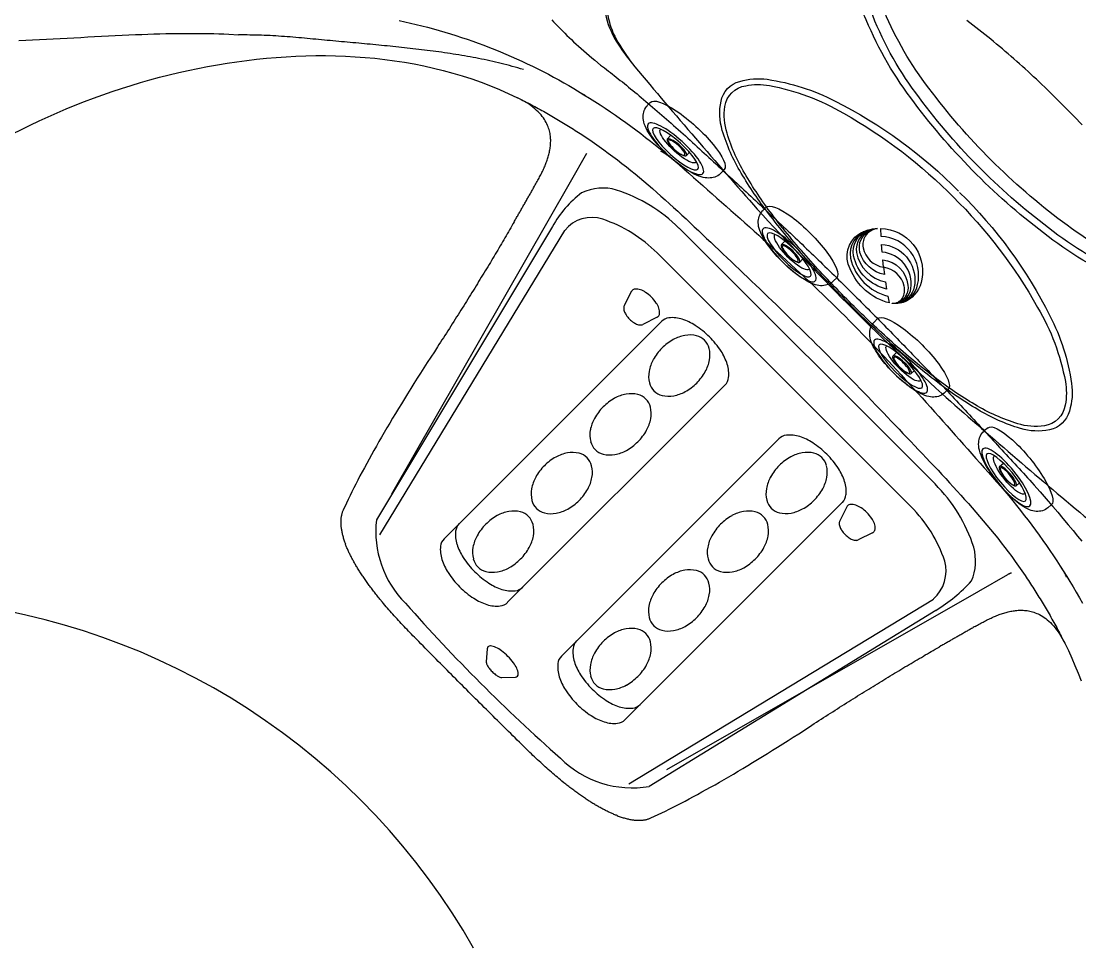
# Model space of a CAD drawing. Extents: x 403 to 503, y 484 to 637.
# Drawn here: x 474.07 to 493.21, y 566.23 to 582.93 of the extents above; entities that cross this region are included whole.
import ezdxf

# ---------------------------------------------------------------- set-up
doc = ezdxf.new("R2010")
doc.units = 0
doc.header["$MEASUREMENT"] = 0
for name, color, linetype in [('1', 4, 'Continuous'), ('1_CYAN', 4, 'Continuous'), ('2', 2, 'Continuous')]:
    doc.layers.add(name, color=color, linetype=linetype)

# ---------------------------------------------------------------- blocks, each defined once
blk = doc.blocks.new('MINI2009')
at = {"layer": '1'}
for p, q in [((274.302, 432.025), (274.382, 432.025)), ((274.302, 430.221), (274.382, 430.221))]:
    blk.add_line(p, q, dxfattribs=at)
at = {"layer": '1', "color": 3}
for p, q in [((274.587, 431.352), (274.494, 431.352)), ((274.574, 430.894), (274.494, 430.894))]:
    blk.add_line(p, q, dxfattribs=at)
at = {"layer": '1', "flags": 128}
blk.add_lwpolyline([(274.382, 430.221), (274.404, 430.222), (274.435, 430.225), (274.464, 430.232), (274.491, 430.242), (274.518, 430.254), (274.542, 430.269), (274.566, 430.286), (274.587, 430.305), (274.608, 430.326), (274.627, 430.349), (274.645, 430.375), (274.663, 430.405), (274.68, 430.439), (274.697, 430.478), (274.713, 430.521), (274.727, 430.566), (274.739, 430.611), (274.749, 430.657), (274.758, 430.703), (274.766, 430.751), (274.773, 430.799), (274.778, 430.848), (274.783, 430.898), (274.787, 430.949), (274.789, 431), (274.791, 431.051), (274.792, 431.102), (274.792, 431.154), (274.791, 431.205), (274.789, 431.257), (274.786, 431.307), (274.782, 431.357), (274.777, 431.407), (274.771, 431.455), (274.765, 431.503), (274.757, 431.549), (274.748, 431.594), (274.738, 431.638), (274.726, 431.682), (274.713, 431.724), (274.698, 431.766), (274.68, 431.808), (274.662, 431.844), (274.643, 431.875), (274.623, 431.902), (274.603, 431.925), (274.582, 431.946), (274.559, 431.965), (274.535, 431.981), (274.51, 431.995), (274.483, 432.007), (274.455, 432.015), (274.424, 432.022), (274.393, 432.024), (274.382, 432.024)], dxfattribs=at)
at = {"layer": '1'}
blk.add_ellipse((274.302, 431.123), major_axis=(0, 0.902), ratio=0.25882, start_param=6.283179, end_param=9.424778, dxfattribs=at)
at = {"layer": '1', "color": 3}
for centre, major_axis, ratio in [((274.615, 431.123), (0, 0.667), 0.263764), ((274.617, 431.123), (0, 0.548), 0.248557), ((274.58, 431.123), (0.006, 0.229), 0.262485), ((274.588, 431.123), (0, 0.199), 0.249939)]:
    blk.add_ellipse(centre, major_axis=major_axis, ratio=ratio, dxfattribs=at)
blk.add_ellipse((274.543, 431.122), major_axis=(-0.004, 0.438), ratio=0.267267, start_param=3.037362, end_param=6.323274, dxfattribs=at)
blk = doc.blocks.new('Pillow07')
at = {"layer": '1_CYAN', "color": 4, "linetype": 'Continuous'}
blk.add_lwpolyline([(-2.358, -0.87, -0.006603), (-5.745, -0.616, -0.021924), (-6.178, -0.554, -0.081502), (-6.683, -0.382, -0.155149), (-7.057, -0.002, -0.083013), (-7.178, 0.3, -0.136326), (-7.125, 1.034, -0.096778), (-6.565, 1.944, -0.127397), (-4.291, 3.344, -0.186872), (-3.258, 3.28, 0.065625), (-1.71, 2.868, 0.071435), (1.71, 2.868, 0.065625), (3.258, 3.28, -0.186872), (4.291, 3.344, -0.127397), (6.565, 1.944, -0.096778), (7.125, 1.034, -0.136326), (7.178, 0.3, -0.083013), (7.057, -0.002, -0.155149), (6.683, -0.382, -0.081502), (6.178, -0.554, -0.021924), (5.745, -0.616, -0.006603), (2.358, -0.87, -0.02343)], format="xyb", close=True, dxfattribs=at)
at = {"layer": '1_CYAN', "color": 3, "linetype": 'Continuous'}
for points in [[(-7.051, -0.007, -0.035917), (-7.097, 0.106, -0.150356), (-7.089, 0.827, -0.114334), (-6.565, 1.702, -0.12673), (-4.367, 3.088, -0.194366), (-3.357, 3.079, 0.069606), (-1.71, 2.626, 0.073636), (1.71, 2.626, 0.069606), (3.357, 3.079, -0.194366), (4.367, 3.088, -0.12673), (6.565, 1.702, -0.114334), (7.089, 0.827, -0.150356), (7.097, 0.106, -0.034443), (7.053, -0.003)], [(-5.745, -0.616, -0.03429), (-6.274, -0.516, -0.087533), (-6.708, -0.327, -0.132713), (-6.986, -0.006, -0.179167), (-7.021, 0.761, -0.10283), (-6.565, 1.573, -0.130003), (-4.366, 2.938, -0.182201), (-3.385, 2.942, 0.065189), (-1.71, 2.497, 0.071467), (1.71, 2.497, 0.065189), (3.385, 2.942, -0.182201), (4.366, 2.938, -0.130003), (6.565, 1.573, -0.10283), (7.021, 0.761, -0.179167), (6.986, -0.006, -0.132713), (6.708, -0.327, -0.087533), (6.274, -0.516, -0.03429), (5.745, -0.616)], [(-0.014, 1.929, 0.082097), (-2.745, 1.506, 0.081749), (-3.889, 0.917, 0.10997), (-4.213, 0.537, 0.288824), (-4.2, 0.045, 0.128848), (-3.81, -0.311, 0.064282), (-3.023, -0.615, 0.029904), (-2.157, -0.782, 0.020061), (-1.104, -0.879, 0.013811), (0, -0.907, 0.013811), (1.104, -0.879, 0.020061), (2.157, -0.782, 0.029904), (3.023, -0.615, 0.064282), (3.81, -0.311, 0.128848), (4.2, 0.045, 0.288824), (4.213, 0.537, 0.10997), (3.889, 0.917, 0.081749), (2.745, 1.506, 0.082097), (0.014, 1.929)], [(0.011, 1.79, 0.069931), (-2.482, 1.457, 0.085576), (-3.783, 0.864, 0.092534), (-4.083, 0.559, 0.328712), (-4.083, 0.027, 0.110973), (-3.715, -0.285, 0.062647), (-2.923, -0.588, 0.030211), (-2.047, -0.756, 0.019896), (-1.004, -0.852, 0.013777), (0, -0.878, 0.013777), (1.004, -0.852, 0.019896), (2.047, -0.756, 0.030211), (2.923, -0.588, 0.062647), (3.715, -0.285, 0.110973), (4.083, 0.027, 0.328712), (4.083, 0.559, 0.092534), (3.783, 0.864, 0.085576), (2.482, 1.457, 0.069931), (-0.011, 1.79)], [(-0.673, -0.235, -0.282153), (-0.657, 0.213, -0.468167), (0.424, 0.365), (0.53, 0.464, 0.460953), (-0.64, 0.337, 0.238725), (-0.726, -0.14, 0.137161), (-0.575, -0.35, 0.261069), (-0.572, -0.35, 0.46986), (-0.572, -0.349, -0.265453), (-0.636, -0.154, -0.195188), (-0.504, 0.022, -0.314105), (0, 0), (0.103, 0.084, 0.355977), (-0.538, 0.084, 0.328478), (-0.641, -0.257, -0.416518), (-0.642, -0.26, -0.387302), (-0.648, -0.259, -0.279485), (-0.621, 0.078, -0.429748), (0.212, 0.176), (0.318, 0.268, 0.422176), (-0.607, 0.19, 0.293997), (-0.668, -0.234, -0.469659), (-0.669, -0.236, -0.320928), (-0.673, -0.236)], [(-0.103, -0.081, 0.285107), (0.492, -0.111, 0.365107), (0.641, 0.3, -0.389885), (0.642, 0.303, -0.434748), (0.648, 0.302, -0.361319), (0.536, -0.156, -0.307672), (-0.212, -0.163), (-0.318, -0.239, 0.290786), (0.528, -0.239, 0.371252), (0.668, 0.272, -0.388988), (0.669, 0.275, -0.244043), (0.673, 0.274, -0.383995), (0.537, -0.307, -0.280367), (-0.424, -0.313), (-0.53, -0.383, 0.237756), (0.409, -0.447, 0.379998), (0.74, 0.108, 0.130298), (0.575, 0.42, 0.419454), (0.572, 0.419, 0.370938), (0.572, 0.418, -0.227085), (0.632, 0.16, -0.183703), (0.51, -0.012, -0.310404), (0, 0), (-0.106, -0.083)]]:
    blk.add_lwpolyline(points, format="xyb", dxfattribs=at)
blk = doc.blocks.new('4589')
at = {"layer": '1', "color": 2}
for p, q in [((-4.183, 2.772), (-7.366, -2.529)), ((2.729, -1.883), (-1.898, 2.744)), ((-6.144, -2.874), (-2.215, 1.056)), ((-1.066, -0.093), (-4.995, -4.023)), ((-4.023, -4.995), (-0.093, -1.066)), ((1.056, -2.215), (-2.874, -6.144)), ((2.743, -4.168), (-2.436, -7.35))]:
    blk.add_line(p, q, dxfattribs=at)
at = {"layer": '1', "color": 3}
for p, q in [((-7.306, -2.803), (-3.963, 2.702)), ((-2.295, 2.295), (2.295, -2.295)), ((-2.76, 1.597), (-2.891, 1.336)), ((-2.293, 1.13), (-2.554, 0.999)), ((1.135, -2.298), (1.004, -2.559)), ((1.602, -2.765), (1.341, -2.896)), ((-2.803, -7.306), (2.702, -3.963)), ((-5.367, -4.862), (-5.383, -5.101)), ((-5.102, -5.383), (-4.856, -5.375))]:
    blk.add_line(p, q, dxfattribs=at)
at = {"layer": '1', "color": 2}
for centre, radius, start, end in [((-3.278, 2.622), 0.846, 72.6993, 116.6675), ((-2.579, 1.914), 1.819, 126.3739, 151.8638), ((-3.872, 0.77), 2.791, 45, 72.3778), ((-2.056, 0.896), 0.225, 96.0146, 135), ((-2.018, 0.54), 0.584, 72.1024, 96.0146), ((-2.144, 0.151), 0.992, 56.9687, 72.1024), ((-2.466, -0.344), 1.583, 45, 56.9687), ((-2.466, -0.344), 1.583, 33.0313, 45), ((-1.97, -0.022), 0.992, 17.8976, 33.0313), ((-1.582, 0.103), 0.584, 353.9854, 17.8976), ((-1.225, 0.066), 0.225, 315, 353.9854), ((0.066, -1.225), 0.225, 96.0146, 135), ((0.103, -1.582), 0.584, 72.1024, 96.0146), ((-0.022, -1.97), 0.992, 56.9687, 72.1024), ((-0.344, -2.466), 1.583, 45, 56.9687), ((-0.344, -2.466), 1.583, 33.0313, 45), ((0.151, -2.144), 0.992, 17.8976, 33.0313), ((0.54, -2.018), 0.584, 353.9854, 17.8976), ((0.696, -3.917), 2.876, 18.0342, 45), ((0.896, -2.056), 0.225, 315, 353.9854), ((-5.541, -2.741), 1.838, 173.3875, 225), ((-5.628, -3.07), 0.584, 173.9854, 197.8976), ((-5.985, -3.033), 0.225, 135, 173.9854), ((2.499, -3.273), 0.963, 337.7792, 14.8058), ((-5.24, -2.945), 0.992, 197.8976, 213.0313), ((-4.744, -2.623), 1.583, 213.0313, 225), ((-4.744, -2.623), 1.583, 225, 236.9687), ((1.124, -1.535), 3.091, 301.5817, 317.1613), ((-5.066, -3.118), 0.992, 236.9687, 252.1024), ((16.826, 16.827), 31.552, 221.4037, 228.5976), ((-5.192, -3.507), 0.584, 252.1024, 276.0146), ((-5.154, -3.864), 0.225, 276.0146, 315), ((-3.507, -5.192), 0.584, 173.9854, 197.8976), ((-3.864, -5.154), 0.225, 135, 173.9854), ((-3.118, -5.066), 0.992, 197.8976, 213.0313), ((-2.623, -4.744), 1.583, 213.0313, 225), ((-2.623, -4.744), 1.583, 225, 236.9687), ((-2.945, -5.24), 0.992, 236.9687, 252.1024), ((-3.07, -5.628), 0.584, 252.1024, 276.0146), ((-3.033, -5.985), 0.225, 276.0146, 315), ((-2.745, -5.545), 1.832, 225, 279.7269)]:
    blk.add_arc(centre, radius, start, end, dxfattribs=at)
at = {"layer": '1', "color": 3}
for centre, radius, start, end in [((-3.477, 2.316), 0.621, 71.2753, 141.5564), ((-4.084, 0.505), 2.531, 45, 71.4131), ((-2.687, 1.56), 0.0812, 135, 153.2632), ((-2.687, 1.56), 0.0812, 93.9757, 135), ((-2.676, 1.402), 0.24, 70.4587, 93.9757), ((-2.739, 1.226), 0.427, 56.1558, 70.4587), ((-2.891, 0.999), 0.7, 45, 56.1558), ((-2.891, 0.999), 0.7, 33.8442, 45), ((-2.664, 1.151), 0.427, 19.5413, 33.8442), ((-2.724, 1.3), 0.173, 175.5852, 199.1951), ((-2.837, 1.309), 0.0603, 153.2632, 175.5852), ((-2.6, 1.343), 0.305, 199.1951, 213.6745), ((-2.44, 1.45), 0.498, 213.6745, 225), ((-2.33, 1.203), 0.0812, 315, 356.0243), ((-2.488, 1.214), 0.24, 356.0243, 19.5413), ((-2.44, 1.45), 0.498, 225, 236.3255), ((-2.546, 1.29), 0.305, 236.3255, 250.8049), ((-2.59, 1.165), 0.173, 250.8049, 274.4148), ((-2.581, 1.053), 0.0603, 274.4148, 296.7368), ((-2.33, 1.203), 0.0812, 296.7368, 315), ((-1.668, 0.129), 0.685, 100.4809, 119.0986), ((-1.701, 0.312), 0.499, 76.0586, 100.4809), ((-1.656, 0.494), 0.312, 45, 76.0586), ((-1.545, -0.091), 0.937, 119.0986, 135), ((-1.656, 0.494), 0.312, 13.9414, 45), ((-1.545, -0.091), 0.937, 135, 150.9014), ((-1.838, 0.449), 0.499, 349.5191, 13.9414), ((-1.765, 0.031), 0.685, 150.9014, 169.5191), ((-2.021, 0.483), 0.685, 330.9014, 349.5191), ((-1.948, 0.065), 0.499, 169.5191, 193.9414), ((-2.241, 0.605), 0.937, 315, 330.9014), ((-2.13, 0.02), 0.312, 193.9414, 225), ((-2.241, 0.605), 0.937, 299.0986, 315), ((-2.607, -1.153), 0.937, 119.0986, 135), ((-2.73, -0.933), 0.685, 100.4809, 119.0986), ((-2.763, -0.75), 0.499, 76.0586, 100.4809), ((-2.718, -0.568), 0.312, 45, 76.0586), ((-2.718, -0.568), 0.312, 13.9414, 45), ((-2.13, 0.02), 0.312, 225, 256.0586), ((-2.085, 0.202), 0.499, 256.0586, 280.4809), ((-2.119, 0.385), 0.685, 280.4809, 299.0986), ((-2.607, -1.153), 0.937, 135, 150.9014), ((-2.9, -0.613), 0.499, 349.5191, 13.9414), ((-2.827, -1.031), 0.685, 150.9014, 169.5191), ((-3.083, -0.579), 0.685, 330.9014, 349.5191), ((-3.01, -0.997), 0.499, 169.5191, 193.9414), ((-3.303, -0.457), 0.937, 315, 330.9014), ((-3.192, -1.042), 0.312, 193.9414, 225), ((-3.303, -0.457), 0.937, 299.0986, 315), ((-3.791, -1.995), 0.685, 100.4809, 119.0986), ((-3.825, -1.812), 0.499, 76.0586, 100.4809), ((-3.78, -1.63), 0.312, 45, 76.0586), ((-3.192, -1.042), 0.312, 225, 256.0586), ((-3.181, -0.677), 0.685, 280.4809, 299.0986), ((0.454, -1.992), 0.685, 100.4809, 119.0986), ((0.42, -1.81), 0.499, 76.0586, 100.4809), ((0.465, -1.627), 0.312, 45, 76.0586), ((-3.669, -2.215), 0.937, 119.0986, 135), ((-3.78, -1.63), 0.312, 13.9414, 45), ((-3.147, -0.86), 0.499, 256.0586, 280.4809), ((0.576, -2.213), 0.937, 119.0986, 135), ((0.465, -1.627), 0.312, 13.9414, 45), ((-3.669, -2.215), 0.937, 135, 150.9014), ((-3.962, -1.675), 0.499, 349.5191, 13.9414), ((0.576, -2.213), 0.937, 135, 150.9014), ((0.283, -1.673), 0.499, 349.5191, 13.9414), ((-3.889, -2.093), 0.685, 150.9014, 169.5191), ((-4.145, -1.641), 0.685, 330.9014, 349.5191), ((0.356, -2.09), 0.685, 150.9014, 169.5191), ((0.1, -1.639), 0.685, 330.9014, 349.5191), ((-4.072, -2.059), 0.499, 169.5191, 193.9414), ((-4.365, -1.519), 0.937, 315, 330.9014), ((0.173, -2.056), 0.499, 169.5191, 193.9414), ((-0.12, -1.516), 0.937, 315, 330.9014), ((-4.254, -2.104), 0.312, 193.9414, 225), ((-4.365, -1.519), 0.937, 299.0986, 315), ((-0.009, -2.101), 0.312, 193.9414, 225), ((-0.12, -1.516), 0.937, 299.0986, 315), ((1.207, -2.334), 0.0812, 135, 153.2632), ((1.207, -2.334), 0.0812, 93.9757, 135), ((1.219, -2.493), 0.24, 70.4587, 93.9757), ((1.156, -2.669), 0.427, 56.1558, 70.4587), ((0.507, -4.083), 2.529, 18.575, 45), ((-4.728, -3.274), 0.937, 119.0986, 135), ((-4.85, -3.054), 0.685, 100.4809, 119.0986), ((-4.884, -2.871), 0.499, 76.0586, 100.4809), ((-4.839, -2.689), 0.312, 45, 76.0586), ((-4.839, -2.689), 0.312, 13.9414, 45), ((-4.254, -2.104), 0.312, 225, 256.0586), ((-4.209, -1.922), 0.499, 256.0586, 280.4809), ((-4.243, -1.739), 0.685, 280.4809, 299.0986), ((-0.486, -3.275), 0.937, 119.0986, 135), ((-0.608, -3.054), 0.685, 100.4809, 119.0986), ((-0.642, -2.871), 0.499, 76.0586, 100.4809), ((-0.597, -2.689), 0.312, 45, 76.0586), ((-0.597, -2.689), 0.312, 13.9414, 45), ((-0.009, -2.101), 0.312, 225, 256.0586), ((0.036, -1.919), 0.499, 256.0586, 280.4809), ((0.002, -1.736), 0.685, 280.4809, 299.0986), ((1.004, -2.896), 0.7, 45, 56.1558), ((1.004, -2.896), 0.7, 33.8442, 45), ((-5.712, -2.759), 0.225, 135, 173.9854), ((-4.728, -3.274), 0.937, 135, 150.9014), ((-5.021, -2.734), 0.499, 349.5191, 13.9414), ((-0.486, -3.275), 0.937, 135, 150.9014), ((-0.779, -2.735), 0.499, 349.5191, 13.9414), ((1.058, -2.586), 0.0603, 153.2632, 175.5852), ((1.17, -2.595), 0.173, 175.5852, 199.1951), ((1.295, -2.551), 0.305, 199.1951, 213.6745), ((1.231, -2.743), 0.427, 19.5413, 33.8442), ((1.407, -2.681), 0.24, 356.0243, 19.5413), ((-5.355, -2.797), 0.584, 173.9854, 197.8976), ((-4.948, -3.151), 0.685, 150.9014, 169.5191), ((-5.204, -2.7), 0.685, 330.9014, 349.5191), ((-0.706, -3.152), 0.685, 150.9014, 169.5191), ((-0.962, -2.701), 0.685, 330.9014, 349.5191), ((1.455, -2.444), 0.498, 213.6745, 225), ((1.455, -2.444), 0.498, 225, 236.3255), ((1.348, -2.605), 0.305, 236.3255, 250.8049), ((1.565, -2.692), 0.0812, 296.7368, 315), ((1.565, -2.692), 0.0812, 315, 356.0243), ((-4.966, -2.672), 0.992, 197.8976, 213.0313), ((-5.131, -3.117), 0.499, 169.5191, 193.9414), ((-5.424, -2.577), 0.937, 315, 330.9014), ((-0.889, -3.118), 0.499, 169.5191, 193.9414), ((-1.182, -2.578), 0.937, 315, 330.9014), ((1.305, -2.729), 0.173, 250.8049, 274.4148), ((1.314, -2.842), 0.0603, 274.4148, 296.7368), ((-4.471, -2.35), 1.583, 213.0313, 225), ((-5.313, -3.163), 0.312, 193.9414, 225), ((-5.424, -2.577), 0.937, 299.0986, 315), ((-1.071, -3.163), 0.312, 193.9414, 225), ((-1.182, -2.578), 0.937, 299.0986, 315), ((-5.313, -3.163), 0.312, 225, 256.0586), ((-5.301, -2.798), 0.685, 280.4809, 299.0986), ((-1.67, -4.116), 0.685, 100.4809, 119.0986), ((-1.704, -3.933), 0.499, 76.0586, 100.4809), ((-1.071, -3.163), 0.312, 225, 256.0586), ((-1.06, -2.798), 0.685, 280.4809, 299.0986), ((2.249, -3.457), 0.679, 311.8589, 15.3833), ((-4.471, -2.35), 1.583, 225, 236.9687), ((-5.268, -2.981), 0.499, 256.0586, 280.4809), ((-1.548, -4.336), 0.937, 119.0986, 135), ((-1.659, -3.751), 0.312, 45, 76.0586), ((-1.659, -3.751), 0.312, 13.9414, 45), ((-1.026, -2.981), 0.499, 256.0586, 280.4809), ((-4.793, -2.845), 0.992, 236.9687, 252.1024), ((-4.918, -3.233), 0.584, 252.1024, 276.0146), ((-4.881, -3.59), 0.225, 276.0146, 315), ((-1.548, -4.336), 0.937, 135, 150.9014), ((-1.841, -3.796), 0.499, 349.5191, 13.9414), ((-1.768, -4.214), 0.685, 150.9014, 169.5191), ((-2.024, -3.763), 0.685, 330.9014, 349.5191), ((-1.951, -4.18), 0.499, 169.5191, 193.9414), ((-2.244, -3.64), 0.937, 315, 330.9014), ((-2.133, -4.225), 0.312, 193.9414, 225), ((-2.244, -3.64), 0.937, 299.0986, 315), ((-2.606, -5.395), 0.937, 119.0986, 135), ((-2.729, -5.175), 0.685, 100.4809, 119.0986), ((-2.763, -4.992), 0.499, 76.0586, 100.4809), ((-2.717, -4.81), 0.312, 45, 76.0586), ((-2.717, -4.81), 0.312, 13.9414, 45), ((-2.133, -4.225), 0.312, 225, 256.0586), ((-2.088, -4.043), 0.499, 256.0586, 280.4809), ((-2.121, -3.86), 0.685, 280.4809, 299.0986), ((-3.59, -4.881), 0.225, 135, 173.9854), ((-2.606, -5.395), 0.937, 135, 150.9014), ((-2.9, -4.855), 0.499, 349.5191, 13.9414), ((-5.312, -4.866), 0.0545, 135, 176.0277), ((-5.312, -4.866), 0.0545, 85.4446, 135), ((-5.331, -5.099), 0.288, 64.4471, 85.4446), ((-5.464, -5.376), 0.596, 53.3205, 64.4471), ((-5.743, -5.752), 1.064, 45, 53.3205), ((-3.233, -4.918), 0.584, 173.9854, 197.8976), ((-2.826, -5.273), 0.685, 150.9014, 169.5191), ((-3.083, -4.821), 0.685, 330.9014, 349.5191), ((-5.36, -5.103), 0.0233, 176.0277, 188.7206), ((-5.217, -5.081), 0.168, 188.7206, 208.0886), ((-5.042, -4.987), 0.367, 208.0886, 217.8221), ((-5.743, -5.752), 1.064, 36.6795, 45), ((-5.368, -5.472), 0.596, 25.5529, 36.6795), ((-2.845, -4.793), 0.992, 197.8976, 213.0313), ((-3.009, -5.239), 0.499, 169.5191, 193.9414), ((-3.303, -4.699), 0.937, 315, 330.9014), ((-4.799, -4.799), 0.674, 217.8221, 225), ((-4.799, -4.799), 0.674, 225, 232.1779), ((-4.987, -5.041), 0.367, 232.1779, 241.9114), ((-5.091, -5.339), 0.288, 4.5554, 25.5529), ((-4.857, -5.321), 0.0545, 315, 4.5554), ((-2.35, -4.471), 1.583, 213.0313, 225), ((-5.081, -5.217), 0.168, 241.9114, 261.2794), ((-5.103, -5.36), 0.0233, 261.2794, 271.8609), ((-4.857, -5.321), 0.0545, 271.8609, 315), ((-3.192, -5.284), 0.312, 193.9414, 225), ((-3.192, -5.284), 0.312, 225, 256.0586), ((-3.18, -4.919), 0.685, 280.4809, 299.0986), ((-3.303, -4.699), 0.937, 299.0986, 315), ((-2.35, -4.471), 1.583, 225, 236.9687), ((-3.146, -5.102), 0.499, 256.0586, 280.4809), ((-2.672, -4.966), 0.992, 236.9687, 252.1024), ((-2.797, -5.355), 0.584, 252.1024, 276.0146), ((-2.759, -5.712), 0.225, 276.0146, 315)]:
    blk.add_arc(centre, radius, start, end, dxfattribs=at)
blk = doc.blocks.new('GRANDEE')
at = {"layer": '1', "color": 3, "linetype": 'Continuous'}
for p, q in [((81.27, 79.884), (80.973, 79.363)), ((80.973, 79.363), (77.746, 73.722)), ((88.363, 71.972), (88.885, 72.27)), ((82.723, 68.745), (88.363, 71.972))]:
    blk.add_line(p, q, dxfattribs=at)
at = {"layer": '1', "color": 4}
blk.add_lwpolyline([(12, 0), (88.112, 0, 0.414214), (100.112, 12), (100.112, 79.111, 0.414214), (88.112, 91.111), (12, 91.111, 0.414214), (0, 79.111), (0, 12, 0.414214)], format="xyb", close=True, dxfattribs=at)
at = {"layer": '1', "color": 3, "linetype": 'Continuous'}
for points in [[(77.884, 82.287), (77.987, 82.265), (78.09, 82.241), (78.193, 82.217), (78.296, 82.191), (78.399, 82.165), (78.502, 82.137), (78.605, 82.108), (78.707, 82.078), (78.81, 82.047), (78.911, 82.015), (79.013, 81.982), (79.114, 81.948), (79.215, 81.913), (79.315, 81.877), (79.415, 81.839), (79.515, 81.801), (79.614, 81.762), (79.713, 81.722), (79.811, 81.681), (79.909, 81.639), (80.007, 81.595), (80.104, 81.551), (80.2, 81.506), (80.296, 81.46), (80.392, 81.413), (80.487, 81.365), (80.581, 81.316), (80.675, 81.266), (80.768, 81.215), (80.86, 81.163), (80.952, 81.11), (81.043, 81.056), (81.223, 80.946)], [(80.646, 82.297), (80.675, 82.265), (80.705, 82.233), (80.737, 82.199), (80.77, 82.165), (80.804, 82.129), (80.84, 82.093), (80.877, 82.057), (80.915, 82.019), (80.955, 81.981), (80.996, 81.942), (81.038, 81.903), (81.082, 81.862), (81.127, 81.821), (81.173, 81.78), (81.22, 81.738), (81.269, 81.696), (81.319, 81.653), (81.369, 81.61), (81.421, 81.568), (81.526, 81.482)], [(90.226, 80.401), (90.179, 80.451), (90.132, 80.501), (90.084, 80.55), (90.037, 80.6), (89.989, 80.649), (89.941, 80.698), (89.893, 80.747), (89.844, 80.795), (89.796, 80.844), (89.747, 80.892), (89.698, 80.94), (89.649, 80.988), (89.6, 81.036), (89.551, 81.083), (89.501, 81.131), (89.451, 81.178), (89.401, 81.225), (89.351, 81.272), (89.301, 81.318), (89.25, 81.365), (89.199, 81.411), (89.148, 81.457), (89.097, 81.502), (89.046, 81.548), (88.995, 81.593), (88.943, 81.638), (88.891, 81.683), (88.839, 81.728), (88.787, 81.773), (88.735, 81.817), (88.682, 81.861), (88.629, 81.905), (88.576, 81.948), (88.523, 81.992), (88.47, 82.035), (88.417, 82.078), (88.363, 82.121), (88.309, 82.163), (88.255, 82.206), (88.201, 82.248), (88.147, 82.29)], [(70.898, 80.237), (71.056, 80.318), (71.216, 80.397), (71.376, 80.474), (71.538, 80.548), (71.701, 80.62), (71.865, 80.689), (72.03, 80.757), (72.196, 80.822), (72.362, 80.885), (72.53, 80.945), (72.698, 81.004), (72.868, 81.06), (73.038, 81.113), (73.209, 81.165), (73.38, 81.214), (73.552, 81.26), (73.725, 81.304), (73.899, 81.346), (74.073, 81.385), (74.248, 81.422), (74.423, 81.456), (74.598, 81.488), (74.775, 81.516), (74.951, 81.543), (75.128, 81.566), (75.306, 81.587), (75.484, 81.605), (75.662, 81.621), (75.84, 81.633), (76.018, 81.642), (76.197, 81.649), (76.376, 81.652), (76.554, 81.652), (76.733, 81.649), (76.912, 81.643), (77.09, 81.633), (77.269, 81.62), (77.447, 81.604), (77.625, 81.584), (77.802, 81.56), (77.979, 81.533), (78.155, 81.502), (78.331, 81.467), (78.506, 81.428), (78.68, 81.385), (78.853, 81.338), (79.025, 81.287), (79.195, 81.231), (79.365, 81.172), (79.532, 81.108), (79.698, 81.04), (80.024, 80.891)], [(81.526, 81.482), (81.56, 81.456), (81.595, 81.429), (81.63, 81.402), (81.666, 81.374), (81.702, 81.346), (81.737, 81.319), (81.773, 81.291), (81.809, 81.262), (81.845, 81.234), (81.881, 81.205), (81.918, 81.176), (81.955, 81.146), (81.992, 81.116), (82.029, 81.085), (82.067, 81.054), (82.105, 81.023), (82.144, 80.991), (82.183, 80.959), (82.222, 80.926), (82.261, 80.893), (82.301, 80.86), (82.341, 80.826), (82.381, 80.792), (82.422, 80.757), (82.463, 80.722), (82.504, 80.687), (82.546, 80.651), (82.588, 80.615), (82.63, 80.578), (82.672, 80.541), (82.715, 80.504), (82.758, 80.466), (82.801, 80.429), (82.844, 80.391), (82.887, 80.353), (82.929, 80.315), (82.972, 80.277), (83.015, 80.238), (83.057, 80.2), (83.1, 80.162), (83.142, 80.123), (83.184, 80.084), (83.227, 80.045), (83.269, 80.006), (83.311, 79.967), (83.353, 79.928), (83.395, 79.889), (83.437, 79.85), (83.48, 79.811), (83.522, 79.772), (83.565, 79.733), (83.607, 79.695), (83.65, 79.656), (83.692, 79.617), (83.735, 79.578), (83.777, 79.539), (83.82, 79.5), (83.862, 79.462), (83.904, 79.423), (83.947, 79.384), (83.989, 79.345), (84.031, 79.306), (84.074, 79.266), (84.116, 79.227), (84.158, 79.188), (84.2, 79.149), (84.243, 79.11), (84.285, 79.071), (84.327, 79.031), (84.369, 78.992), (84.411, 78.953), (84.453, 78.914), (84.495, 78.874), (84.537, 78.835), (84.579, 78.795), (84.621, 78.756), (84.663, 78.717), (84.705, 78.677), (84.747, 78.638), (84.789, 78.598), (84.831, 78.559), (84.873, 78.519), (84.914, 78.479), (84.956, 78.44), (84.998, 78.4), (85.04, 78.36), (85.081, 78.321), (85.123, 78.281), (85.165, 78.241), (85.206, 78.201), (85.248, 78.161), (85.29, 78.121), (85.331, 78.082), (85.373, 78.042), (85.414, 78.002), (85.456, 77.962), (85.497, 77.922), (85.538, 77.882), (85.58, 77.841), (85.621, 77.801), (85.662, 77.761), (85.703, 77.721), (85.745, 77.681), (85.786, 77.64), (85.827, 77.6), (85.868, 77.56), (85.909, 77.519), (85.95, 77.479), (85.991, 77.438), (86.032, 77.398), (86.073, 77.357), (86.114, 77.317), (86.155, 77.276), (86.196, 77.236), (86.237, 77.195), (86.277, 77.154), (86.318, 77.113), (86.359, 77.073), (86.399, 77.032), (86.44, 76.991), (86.48, 76.95), (86.521, 76.909), (86.561, 76.868), (86.602, 76.827), (86.642, 76.786), (86.683, 76.745), (86.723, 76.704), (86.763, 76.663), (86.803, 76.621), (86.844, 76.58), (86.884, 76.539), (86.924, 76.497), (86.964, 76.456), (87.004, 76.415), (87.044, 76.373), (87.084, 76.332), (87.124, 76.29), (87.164, 76.249), (87.204, 76.207), (87.244, 76.166), (87.284, 76.124), (87.323, 76.082), (87.363, 76.041), (87.403, 75.999), (87.443, 75.957), (87.482, 75.916), (87.522, 75.874), (87.562, 75.832), (87.601, 75.79), (87.641, 75.748), (87.68, 75.707), (87.72, 75.665), (87.759, 75.623), (87.799, 75.581), (87.838, 75.539), (87.878, 75.497), (87.917, 75.455), (87.956, 75.413), (87.996, 75.371), (88.035, 75.329), (88.074, 75.287), (88.114, 75.245), (88.153, 75.202), (88.192, 75.16), (88.231, 75.118), (88.27, 75.076), (88.309, 75.033), (88.348, 74.991), (88.387, 74.949), (88.426, 74.907), (88.465, 74.864), (88.504, 74.822), (88.543, 74.779), (88.582, 74.737), (88.621, 74.694), (88.66, 74.652), (88.699, 74.609), (88.737, 74.567), (88.776, 74.525), (88.815, 74.482), (88.854, 74.44), (88.893, 74.397), (88.932, 74.355), (88.971, 74.313), (89.01, 74.271), (89.049, 74.229), (89.088, 74.187), (89.127, 74.145), (89.166, 74.103), (89.205, 74.06), (89.243, 74.018), (89.282, 73.976), (89.32, 73.933), (89.361, 73.888), (89.411, 73.831), (89.471, 73.763), (89.54, 73.684), (89.617, 73.596), (89.7, 73.5), (89.789, 73.396), (89.882, 73.285), (89.977, 73.172), (90.065, 73.065), (90.146, 72.966), (90.22, 72.874)], [(81.197, 80.957), (81.198, 80.957), (81.198, 80.957), (81.199, 80.957), (81.199, 80.956), (81.199, 80.956), (81.2, 80.956), (81.2, 80.956), (81.201, 80.956), (81.201, 80.956), (81.202, 80.955), (81.202, 80.955), (81.202, 80.955), (81.203, 80.955), (81.203, 80.955), (81.204, 80.955), (81.204, 80.954), (81.204, 80.954), (81.205, 80.954), (81.206, 80.954)], [(81.259, 80.92), (81.256, 80.922), (81.253, 80.924), (81.25, 80.926), (81.247, 80.928), (81.244, 80.93), (81.241, 80.932), (81.238, 80.934), (81.235, 80.936), (81.231, 80.937), (81.228, 80.939), (81.225, 80.941), (81.222, 80.943), (81.219, 80.945), (81.216, 80.946), (81.213, 80.948), (81.21, 80.95), (81.207, 80.952), (81.204, 80.954), (81.197, 80.957)], [(81.258, 80.921), (81.256, 80.922), (81.253, 80.924), (81.251, 80.926), (81.248, 80.928), (81.246, 80.929), (81.243, 80.931), (81.24, 80.933), (81.238, 80.935), (81.235, 80.936), (81.232, 80.938), (81.23, 80.94), (81.227, 80.941), (81.224, 80.943), (81.222, 80.944), (81.219, 80.946), (81.216, 80.948), (81.214, 80.949), (81.211, 80.951), (81.206, 80.954)], [(81.223, 80.946), (81.324, 80.885), (81.42, 80.824), (81.515, 80.762), (81.609, 80.7), (81.702, 80.637), (81.794, 80.573), (81.887, 80.509), (81.978, 80.444), (82.069, 80.378), (82.16, 80.311), (82.25, 80.243), (82.339, 80.175), (82.428, 80.106), (82.516, 80.036), (82.604, 79.966), (82.691, 79.894), (82.778, 79.822), (82.864, 79.749), (82.949, 79.675), (83.033, 79.601), (83.117, 79.526), (83.202, 79.451), (83.286, 79.377), (83.37, 79.302), (83.455, 79.228), (83.539, 79.153), (83.624, 79.078), (83.708, 79.004), (83.792, 78.929), (83.877, 78.854), (83.961, 78.779), (84.045, 78.705), (84.13, 78.63), (84.214, 78.555), (84.298, 78.48), (84.382, 78.404), (84.465, 78.329), (84.549, 78.254), (84.633, 78.178), (84.716, 78.102), (84.799, 78.026), (84.882, 77.95), (84.965, 77.874), (85.048, 77.797), (85.131, 77.721), (85.213, 77.644), (85.295, 77.567), (85.377, 77.489), (85.459, 77.412), (85.54, 77.334), (85.621, 77.255), (85.702, 77.177), (85.782, 77.098), (85.863, 77.019), (85.943, 76.94), (86.022, 76.86), (86.102, 76.78), (86.181, 76.7), (86.259, 76.619), (86.338, 76.538), (86.416, 76.457), (86.494, 76.375), (86.571, 76.293), (86.649, 76.211), (86.726, 76.129), (86.803, 76.047), (86.879, 75.964), (86.956, 75.881), (87.032, 75.798), (87.108, 75.715), (87.184, 75.631), (87.26, 75.548), (87.335, 75.464), (87.411, 75.381), (87.486, 75.297), (87.561, 75.213), (87.636, 75.129), (87.711, 75.045), (87.786, 74.96), (87.861, 74.876), (87.936, 74.792), (88.011, 74.708), (88.085, 74.623), (88.16, 74.539), (88.235, 74.455), (88.309, 74.37), (88.384, 74.286), (88.458, 74.202), (88.533, 74.117), (88.607, 74.033), (88.682, 73.948), (88.756, 73.864), (88.829, 73.778), (88.902, 73.692), (88.973, 73.605), (89.044, 73.517), (89.114, 73.429), (89.183, 73.34), (89.252, 73.251), (89.319, 73.161), (89.386, 73.071), (89.453, 72.98), (89.518, 72.888), (89.583, 72.796), (89.646, 72.704), (89.71, 72.611), (89.772, 72.517), (89.833, 72.424), (89.949, 72.238)], [(80.332, 79.294), (80.344, 79.315), (80.356, 79.336), (80.368, 79.357), (80.379, 79.377), (80.391, 79.398), (80.402, 79.419), (80.413, 79.439), (80.423, 79.459), (80.434, 79.48), (80.444, 79.5), (80.455, 79.52), (80.465, 79.54), (80.474, 79.56), (80.484, 79.581), (80.493, 79.601), (80.502, 79.621), (80.511, 79.641), (80.52, 79.662), (80.528, 79.682), (80.536, 79.702), (80.544, 79.723), (80.551, 79.743), (80.558, 79.763), (80.565, 79.784), (80.572, 79.804), (80.578, 79.825), (80.584, 79.846), (80.59, 79.867), (80.595, 79.888), (80.6, 79.909), (80.604, 79.93), (80.608, 79.951), (80.612, 79.973), (80.615, 79.994), (80.618, 80.016), (80.62, 80.038), (80.621, 80.06), (80.622, 80.082), (80.623, 80.105), (80.623, 80.127), (80.622, 80.15), (80.62, 80.173), (80.618, 80.196), (80.615, 80.22), (80.611, 80.244), (80.606, 80.268), (80.6, 80.292), (80.594, 80.317), (80.586, 80.341), (80.577, 80.367), (80.566, 80.392), (80.554, 80.418), (80.541, 80.444), (80.526, 80.471), (80.51, 80.498), (80.491, 80.525), (80.471, 80.552), (80.448, 80.58), (80.424, 80.608), (80.397, 80.635), (80.368, 80.663), (80.337, 80.691), (80.303, 80.718), (80.268, 80.745), (80.231, 80.772), (80.192, 80.797), (80.151, 80.822), (80.11, 80.846), (80.024, 80.891)], [(80.024, 80.891), (80.056, 80.875), (80.087, 80.859), (80.118, 80.844), (80.15, 80.828), (80.181, 80.812), (80.212, 80.796), (80.244, 80.779), (80.275, 80.763), (80.306, 80.747), (80.337, 80.73), (80.368, 80.713), (80.399, 80.697), (80.43, 80.68), (80.461, 80.663), (80.492, 80.646), (80.522, 80.628), (80.553, 80.611), (80.584, 80.594), (80.614, 80.576), (80.645, 80.559), (80.675, 80.541), (80.706, 80.523), (80.736, 80.505), (80.766, 80.487), (80.797, 80.469), (80.827, 80.451), (80.857, 80.432), (80.887, 80.414), (80.917, 80.395), (80.947, 80.377), (80.977, 80.358), (81.007, 80.339), (81.037, 80.32), (81.066, 80.301), (81.096, 80.282), (81.126, 80.263), (81.155, 80.244), (81.185, 80.224), (81.243, 80.185)], [(81.243, 80.185), (81.329, 80.128), (81.413, 80.069), (81.497, 80.01), (81.581, 79.951), (81.664, 79.89), (81.747, 79.829), (81.829, 79.767), (81.91, 79.704), (81.991, 79.641), (82.071, 79.577), (82.151, 79.513), (82.23, 79.447), (82.309, 79.382), (82.386, 79.315), (82.463, 79.248), (82.54, 79.18), (82.616, 79.112), (82.692, 79.044), (82.768, 78.975), (82.844, 78.907), (82.919, 78.839), (82.995, 78.77), (83.07, 78.7), (83.144, 78.63), (83.218, 78.56), (83.292, 78.49), (83.367, 78.42), (83.441, 78.349), (83.515, 78.279), (83.589, 78.209), (83.663, 78.139), (83.737, 78.068), (83.811, 77.998), (83.885, 77.928), (83.959, 77.857), (84.033, 77.787), (84.107, 77.716), (84.181, 77.646), (84.255, 77.575), (84.328, 77.504), (84.402, 77.434), (84.476, 77.363), (84.549, 77.292), (84.623, 77.221), (84.696, 77.15), (84.769, 77.079), (84.842, 77.008), (84.916, 76.936), (84.989, 76.865), (85.061, 76.793), (85.134, 76.722), (85.207, 76.65), (85.279, 76.578), (85.352, 76.506), (85.424, 76.434), (85.497, 76.362), (85.569, 76.289), (85.641, 76.217), (85.712, 76.144), (85.784, 76.072), (85.856, 75.999), (85.927, 75.926), (85.999, 75.853), (86.07, 75.78), (86.141, 75.707), (86.213, 75.633), (86.284, 75.56), (86.355, 75.487), (86.425, 75.413), (86.496, 75.339), (86.567, 75.266), (86.638, 75.192), (86.708, 75.118), (86.779, 75.045), (86.849, 74.971), (86.92, 74.897), (86.99, 74.823), (87.061, 74.749), (87.131, 74.675), (87.201, 74.601), (87.272, 74.526), (87.342, 74.452), (87.412, 74.378), (87.482, 74.304), (87.552, 74.23), (87.623, 74.156), (87.693, 74.081), (87.763, 74.007), (87.831, 73.931), (87.9, 73.855), (87.968, 73.78), (88.036, 73.704), (88.104, 73.628), (88.172, 73.552), (88.24, 73.475), (88.308, 73.399), (88.375, 73.322), (88.441, 73.244), (88.507, 73.166), (88.572, 73.087), (88.637, 73.007), (88.702, 72.926), (88.766, 72.844), (88.829, 72.761), (88.892, 72.678), (88.955, 72.594), (89.016, 72.509), (89.077, 72.424), (89.196, 72.252)], [(83.071, 79.562), (83.059, 79.573), (83.048, 79.585), (83.036, 79.597), (83.024, 79.608), (83.011, 79.619), (82.999, 79.63), (82.987, 79.641), (82.975, 79.652), (82.962, 79.663), (82.95, 79.674), (82.938, 79.685), (82.925, 79.696), (82.913, 79.707), (82.9, 79.718), (82.887, 79.729), (82.875, 79.739), (82.862, 79.75), (82.849, 79.76), (82.837, 79.771), (82.824, 79.781), (82.811, 79.791), (82.798, 79.802), (82.784, 79.812), (82.771, 79.822), (82.758, 79.831), (82.744, 79.841), (82.731, 79.85), (82.717, 79.86), (82.703, 79.869), (82.689, 79.878), (82.675, 79.887), (82.66, 79.895), (82.646, 79.904), (82.616, 79.92)], [(82.96, 79.666), (82.96, 79.666), (82.96, 79.665), (82.96, 79.665), (82.96, 79.665), (82.961, 79.665), (82.961, 79.665), (82.961, 79.665), (82.961, 79.665), (82.961, 79.664), (82.961, 79.664), (82.962, 79.664), (82.962, 79.664), (82.962, 79.664), (82.962, 79.664), (82.962, 79.664), (82.962, 79.664), (82.962, 79.664), (82.962, 79.664), (82.962, 79.664), (82.962, 79.664), (82.962, 79.664), (82.962, 79.663), (82.962, 79.663), (82.962, 79.663), (82.962, 79.663), (82.962, 79.664), (82.96, 79.665), (82.957, 79.668), (82.942, 79.68)], [(83.06, 79.577), (83.058, 79.578), (83.056, 79.58), (83.054, 79.582), (83.052, 79.584), (83.05, 79.586), (83.047, 79.588), (83.045, 79.59), (83.043, 79.592), (83.041, 79.594), (83.039, 79.596), (83.036, 79.598), (83.034, 79.6), (83.032, 79.602), (83.03, 79.604), (83.028, 79.605), (83.026, 79.607), (83.023, 79.609), (83.021, 79.611), (83.019, 79.613), (83.017, 79.615), (83.015, 79.617), (83.013, 79.619), (83.01, 79.621), (83.008, 79.623), (83.006, 79.625), (83.004, 79.627), (83.002, 79.629), (83, 79.631), (82.997, 79.632), (82.995, 79.634), (82.993, 79.636), (82.991, 79.638), (82.989, 79.64), (82.986, 79.642), (82.984, 79.644), (82.982, 79.646), (82.98, 79.648), (82.978, 79.65), (82.976, 79.652), (82.973, 79.654), (82.971, 79.656), (82.968, 79.658), (82.964, 79.662), (82.942, 79.68)], [(79.961, 78.644), (79.97, 78.66), (79.979, 78.677), (79.989, 78.693), (79.998, 78.709), (80.007, 78.725), (80.017, 78.742), (80.026, 78.758), (80.035, 78.774), (80.044, 78.79), (80.054, 78.807), (80.063, 78.823), (80.072, 78.839), (80.082, 78.855), (80.091, 78.872), (80.1, 78.888), (80.109, 78.904), (80.119, 78.92), (80.128, 78.937), (80.137, 78.953), (80.147, 78.969), (80.156, 78.985), (80.165, 79.002), (80.174, 79.018), (80.184, 79.034), (80.193, 79.05), (80.202, 79.067), (80.212, 79.083), (80.221, 79.099), (80.23, 79.115), (80.239, 79.131), (80.249, 79.148), (80.258, 79.164), (80.267, 79.18), (80.276, 79.196), (80.286, 79.213), (80.295, 79.229), (80.304, 79.245), (80.313, 79.261), (80.332, 79.294)], [(79.961, 78.644), (79.941, 78.609), (79.92, 78.573), (79.9, 78.538), (79.879, 78.502), (79.858, 78.466), (79.838, 78.43), (79.817, 78.394), (79.795, 78.358), (79.774, 78.321), (79.753, 78.285), (79.731, 78.248), (79.71, 78.211), (79.688, 78.174), (79.666, 78.137), (79.644, 78.1), (79.622, 78.063), (79.599, 78.025), (79.577, 77.988), (79.554, 77.95), (79.532, 77.912), (79.509, 77.874), (79.486, 77.836), (79.463, 77.798), (79.439, 77.76), (79.416, 77.721), (79.393, 77.683), (79.369, 77.644), (79.345, 77.605), (79.321, 77.566), (79.298, 77.527), (79.273, 77.488), (79.249, 77.449), (79.225, 77.409), (79.2, 77.37), (79.176, 77.33), (79.151, 77.29), (79.126, 77.25), (79.101, 77.21), (79.076, 77.17), (79.051, 77.13), (79.025, 77.089), (79, 77.049), (78.974, 77.008), (78.949, 76.968), (78.923, 76.927), (78.897, 76.886), (78.871, 76.844), (78.844, 76.803), (78.818, 76.762), (78.792, 76.72), (78.765, 76.679), (78.738, 76.637), (78.711, 76.595), (78.684, 76.553), (78.657, 76.511), (78.63, 76.469), (78.603, 76.427), (78.575, 76.385), (78.52, 76.299)], [(78.52, 76.299), (78.456, 76.201), (78.393, 76.104), (78.332, 76.008), (78.271, 75.912), (78.211, 75.818), (78.152, 75.724), (78.093, 75.632), (78.036, 75.54), (77.98, 75.449), (77.925, 75.359), (77.871, 75.27), (77.817, 75.182), (77.765, 75.095), (77.714, 75.009), (77.663, 74.924), (77.614, 74.839), (77.566, 74.756), (77.518, 74.674), (77.472, 74.593), (77.427, 74.513), (77.382, 74.433), (77.339, 74.355), (77.297, 74.278), (77.256, 74.202), (77.215, 74.127), (77.176, 74.053), (77.138, 73.979), (77.101, 73.907), (77.065, 73.837), (77.03, 73.767), (76.996, 73.698), (76.963, 73.63), (76.931, 73.563), (76.871, 73.433)], [(76.871, 73.433), (76.865, 73.422), (76.861, 73.41), (76.856, 73.398), (76.852, 73.386), (76.848, 73.373), (76.845, 73.361), (76.842, 73.348), (76.839, 73.335), (76.836, 73.322), (76.834, 73.308), (76.832, 73.295), (76.831, 73.281), (76.829, 73.267), (76.828, 73.253), (76.828, 73.239), (76.828, 73.224), (76.828, 73.21), (76.828, 73.195), (76.829, 73.18), (76.83, 73.165), (76.831, 73.149), (76.832, 73.134), (76.834, 73.118), (76.836, 73.102), (76.839, 73.086), (76.842, 73.07), (76.845, 73.054), (76.848, 73.037), (76.852, 73.02), (76.856, 73.003), (76.86, 72.986), (76.865, 72.969), (76.87, 72.952), (76.875, 72.934), (76.88, 72.916), (76.886, 72.898), (76.892, 72.88), (76.898, 72.862), (76.912, 72.825)], [(77.536, 71.826), (77.522, 71.844), (77.507, 71.862), (77.493, 71.88), (77.479, 71.898), (77.465, 71.916), (77.451, 71.934), (77.437, 71.952), (77.423, 71.969), (77.409, 71.987), (77.396, 72.005), (77.382, 72.023), (77.369, 72.04), (77.356, 72.058), (77.343, 72.075), (77.33, 72.093), (77.318, 72.11), (77.305, 72.128), (77.293, 72.145), (77.28, 72.163), (77.268, 72.18), (77.256, 72.197), (77.244, 72.215), (77.233, 72.232), (77.221, 72.249), (77.21, 72.266), (77.198, 72.283), (77.187, 72.3), (77.176, 72.317), (77.165, 72.334), (77.155, 72.351), (77.144, 72.368), (77.134, 72.384), (77.124, 72.401), (77.114, 72.418), (77.104, 72.434), (77.094, 72.451), (77.085, 72.467), (77.075, 72.483), (77.066, 72.5), (77.057, 72.516), (77.048, 72.532), (77.039, 72.548), (77.031, 72.564), (77.022, 72.58), (77.014, 72.596), (77.006, 72.612), (76.998, 72.628), (76.991, 72.643), (76.983, 72.659), (76.976, 72.674), (76.968, 72.69), (76.961, 72.705), (76.955, 72.721), (76.948, 72.736), (76.941, 72.751), (76.935, 72.766), (76.929, 72.781), (76.923, 72.796), (76.912, 72.825)], [(89.939, 72.252), (89.935, 72.259), (89.93, 72.267), (89.926, 72.274), (89.921, 72.282), (89.917, 72.29), (89.912, 72.298), (89.907, 72.306), (89.902, 72.315), (89.897, 72.323), (89.891, 72.331), (89.886, 72.34), (89.881, 72.348), (89.875, 72.357), (89.87, 72.366), (89.864, 72.374), (89.859, 72.383), (89.853, 72.392), (89.848, 72.401), (89.836, 72.418)], [(88.951, 72.296), (88.949, 72.296), (88.947, 72.296), (88.945, 72.296), (88.943, 72.296), (88.941, 72.295), (88.938, 72.295), (88.935, 72.294), (88.933, 72.293), (88.929, 72.292), (88.926, 72.291), (88.923, 72.289), (88.919, 72.288), (88.916, 72.286), (88.912, 72.284), (88.908, 72.283), (88.903, 72.28), (88.899, 72.278), (88.894, 72.276), (88.885, 72.27)], [(89.196, 72.252), (89.216, 72.222), (89.236, 72.192), (89.256, 72.162), (89.276, 72.132), (89.295, 72.102), (89.315, 72.073), (89.334, 72.043), (89.354, 72.013), (89.373, 71.983), (89.392, 71.953), (89.411, 71.922), (89.43, 71.892), (89.448, 71.862), (89.467, 71.832), (89.485, 71.802), (89.504, 71.772), (89.522, 71.741), (89.54, 71.711), (89.559, 71.681), (89.577, 71.65), (89.595, 71.62), (89.612, 71.589), (89.63, 71.558), (89.648, 71.527), (89.665, 71.497), (89.682, 71.466), (89.7, 71.435), (89.717, 71.404), (89.734, 71.373), (89.751, 71.342), (89.768, 71.311), (89.784, 71.279), (89.801, 71.248), (89.817, 71.217), (89.834, 71.186), (89.85, 71.154), (89.866, 71.123), (89.882, 71.091), (89.914, 71.028)], [(89.945, 72.224), (89.945, 72.227), (89.944, 72.229), (89.943, 72.232), (89.943, 72.234), (89.942, 72.237), (89.941, 72.239), (89.94, 72.241), (89.939, 72.244), (89.938, 72.246), (89.937, 72.248), (89.936, 72.251), (89.935, 72.253), (89.934, 72.255), (89.932, 72.257), (89.931, 72.26), (89.93, 72.262), (89.929, 72.264), (89.927, 72.266), (89.925, 72.271)], [(89.939, 72.252), (89.94, 72.25), (89.942, 72.249), (89.943, 72.247), (89.944, 72.246), (89.944, 72.245), (89.945, 72.244), (89.946, 72.243), (89.946, 72.242), (89.947, 72.242), (89.947, 72.241), (89.948, 72.241), (89.948, 72.24), (89.948, 72.24), (89.949, 72.239), (89.949, 72.239), (89.949, 72.239), (89.949, 72.239), (89.949, 72.239), (89.949, 72.238)], [(89.949, 72.238), (90.008, 72.143), (90.066, 72.046), (90.123, 71.95), (90.179, 71.852), (90.233, 71.754)], [(78.16, 71.138), (78.133, 71.165), (78.106, 71.193), (78.079, 71.22), (78.053, 71.248), (78.026, 71.275), (78, 71.303), (77.974, 71.331), (77.948, 71.358), (77.922, 71.386), (77.897, 71.413), (77.871, 71.441), (77.846, 71.469), (77.821, 71.496), (77.796, 71.524), (77.771, 71.552), (77.746, 71.579), (77.722, 71.607), (77.698, 71.634), (77.674, 71.662), (77.651, 71.689), (77.627, 71.717), (77.604, 71.744), (77.581, 71.772), (77.536, 71.826)], [(88.294, 71.331), (88.315, 71.343), (88.336, 71.355), (88.357, 71.367), (88.378, 71.379), (88.399, 71.39), (88.419, 71.401), (88.44, 71.412), (88.46, 71.423), (88.481, 71.434), (88.501, 71.444), (88.522, 71.455), (88.542, 71.465), (88.563, 71.474), (88.583, 71.484), (88.604, 71.493), (88.624, 71.503), (88.645, 71.512), (88.665, 71.52), (88.686, 71.529), (88.706, 71.537), (88.727, 71.545), (88.748, 71.552), (88.768, 71.559), (88.789, 71.566), (88.81, 71.573), (88.831, 71.579), (88.852, 71.585), (88.873, 71.591), (88.894, 71.597), (88.916, 71.601), (88.937, 71.606), (88.959, 71.61), (88.981, 71.614), (89.003, 71.617), (89.025, 71.62), (89.047, 71.622), (89.07, 71.624), (89.092, 71.625), (89.115, 71.625), (89.138, 71.625), (89.161, 71.624), (89.185, 71.623), (89.208, 71.621), (89.232, 71.618), (89.256, 71.614), (89.281, 71.609), (89.306, 71.603), (89.331, 71.597), (89.356, 71.589), (89.382, 71.58), (89.408, 71.569), (89.434, 71.558), (89.46, 71.545), (89.487, 71.53), (89.515, 71.513), (89.542, 71.495), (89.57, 71.474), (89.598, 71.452), (89.627, 71.428), (89.655, 71.401), (89.683, 71.372), (89.711, 71.341), (89.739, 71.307), (89.766, 71.272), (89.793, 71.235), (89.819, 71.196), (89.844, 71.155), (89.869, 71.114), (89.914, 71.028)], [(88.294, 71.331), (88.278, 71.322), (88.261, 71.313), (88.245, 71.303), (88.229, 71.294), (88.213, 71.285), (88.197, 71.276), (88.18, 71.266), (88.164, 71.257), (88.148, 71.248), (88.132, 71.239), (88.116, 71.229), (88.099, 71.22), (88.083, 71.211), (88.067, 71.201), (88.051, 71.192), (88.034, 71.183), (88.018, 71.174), (88.002, 71.164), (87.986, 71.155), (87.969, 71.146), (87.953, 71.137), (87.937, 71.127), (87.921, 71.118), (87.905, 71.109), (87.888, 71.099), (87.872, 71.09), (87.856, 71.081), (87.84, 71.072), (87.823, 71.062), (87.807, 71.053), (87.791, 71.044), (87.775, 71.034), (87.758, 71.025), (87.742, 71.016), (87.726, 71.007), (87.71, 70.997), (87.693, 70.988), (87.677, 70.979), (87.645, 70.96)], [(79.145, 70.145), (79.106, 70.184), (79.066, 70.224), (79.026, 70.263), (78.987, 70.303), (78.947, 70.343), (78.908, 70.382), (78.868, 70.422), (78.829, 70.462), (78.789, 70.501), (78.75, 70.541), (78.71, 70.581), (78.671, 70.621), (78.631, 70.66), (78.592, 70.7), (78.552, 70.74), (78.513, 70.78), (78.474, 70.819), (78.434, 70.859), (78.395, 70.899), (78.356, 70.939), (78.316, 70.979), (78.277, 71.018), (78.238, 71.058), (78.16, 71.138)], [(89.914, 71.028), (89.979, 70.895), (90.04, 70.76), (90.099, 70.624), (90.155, 70.487), (90.208, 70.349)], [(85.3, 69.519), (85.343, 69.547), (85.385, 69.575), (85.427, 69.602), (85.47, 69.629), (85.512, 69.657), (85.554, 69.684), (85.596, 69.711), (85.638, 69.738), (85.679, 69.764), (85.721, 69.791), (85.763, 69.817), (85.804, 69.844), (85.845, 69.87), (85.886, 69.896), (85.927, 69.922), (85.968, 69.948), (86.009, 69.974), (86.05, 69.999), (86.09, 70.025), (86.13, 70.05), (86.171, 70.075), (86.211, 70.101), (86.251, 70.126), (86.291, 70.15), (86.331, 70.175), (86.37, 70.2), (86.41, 70.224), (86.449, 70.249), (86.489, 70.273), (86.528, 70.297), (86.567, 70.321), (86.606, 70.345), (86.645, 70.368), (86.683, 70.392), (86.722, 70.416), (86.76, 70.439), (86.799, 70.462), (86.837, 70.485), (86.875, 70.508), (86.913, 70.531), (86.951, 70.554), (86.988, 70.576), (87.026, 70.599), (87.063, 70.621), (87.101, 70.643), (87.138, 70.665), (87.175, 70.687), (87.212, 70.709), (87.249, 70.731), (87.285, 70.752), (87.322, 70.773), (87.358, 70.795), (87.394, 70.816), (87.431, 70.837), (87.467, 70.858), (87.502, 70.879), (87.538, 70.899), (87.574, 70.92), (87.645, 70.96)], [(80.138, 69.159), (80.099, 69.198), (80.059, 69.237), (80.019, 69.277), (79.979, 69.316), (79.939, 69.355), (79.9, 69.394), (79.86, 69.434), (79.82, 69.473), (79.78, 69.512), (79.74, 69.552), (79.701, 69.591), (79.661, 69.631), (79.621, 69.67), (79.582, 69.71), (79.542, 69.749), (79.502, 69.789), (79.462, 69.828), (79.423, 69.868), (79.383, 69.907), (79.343, 69.947), (79.304, 69.986), (79.264, 70.026), (79.224, 70.065), (79.145, 70.145)], [(82.434, 67.87), (82.498, 67.9), (82.564, 67.931), (82.631, 67.962), (82.698, 67.995), (82.767, 68.029), (82.837, 68.064), (82.908, 68.1), (82.98, 68.138), (83.053, 68.176), (83.127, 68.215), (83.202, 68.255), (83.279, 68.296), (83.356, 68.339), (83.434, 68.382), (83.513, 68.426), (83.593, 68.471), (83.675, 68.518), (83.757, 68.565), (83.84, 68.613), (83.924, 68.663), (84.01, 68.713), (84.096, 68.764), (84.183, 68.817), (84.271, 68.87), (84.36, 68.924), (84.45, 68.979), (84.541, 69.036), (84.632, 69.093), (84.725, 69.151), (84.819, 69.21), (84.913, 69.27), (85.008, 69.331), (85.105, 69.393), (85.3, 69.519)], [(80.827, 68.536), (80.799, 68.558), (80.772, 68.581), (80.745, 68.604), (80.717, 68.627), (80.69, 68.65), (80.662, 68.674), (80.635, 68.697), (80.607, 68.722), (80.58, 68.746), (80.552, 68.77), (80.525, 68.795), (80.497, 68.82), (80.469, 68.845), (80.442, 68.871), (80.414, 68.896), (80.386, 68.922), (80.359, 68.947), (80.331, 68.973), (80.303, 69), (80.276, 69.026), (80.248, 69.052), (80.221, 69.079), (80.193, 69.105), (80.138, 69.159)], [(81.826, 67.911), (81.811, 67.917), (81.796, 67.922), (81.782, 67.928), (81.767, 67.934), (81.752, 67.941), (81.736, 67.947), (81.721, 67.954), (81.706, 67.961), (81.691, 67.968), (81.675, 67.975), (81.66, 67.982), (81.644, 67.99), (81.628, 67.998), (81.612, 68.006), (81.597, 68.014), (81.581, 68.022), (81.565, 68.03), (81.549, 68.039), (81.533, 68.048), (81.516, 68.056), (81.5, 68.065), (81.484, 68.075), (81.468, 68.084), (81.451, 68.094), (81.435, 68.103), (81.418, 68.113), (81.401, 68.123), (81.385, 68.133), (81.368, 68.144), (81.351, 68.154), (81.334, 68.165), (81.318, 68.176), (81.301, 68.187), (81.284, 68.198), (81.267, 68.209), (81.249, 68.22), (81.232, 68.232), (81.215, 68.244), (81.198, 68.256), (81.181, 68.268), (81.163, 68.28), (81.146, 68.292), (81.128, 68.304), (81.111, 68.317), (81.093, 68.33), (81.076, 68.343), (81.058, 68.356), (81.041, 68.369), (81.023, 68.382), (81.005, 68.395), (80.988, 68.409), (80.97, 68.422), (80.952, 68.436), (80.934, 68.45), (80.916, 68.464), (80.898, 68.478), (80.881, 68.492), (80.863, 68.507), (80.827, 68.536)], [(81.826, 67.911), (81.844, 67.904), (81.863, 67.898), (81.881, 67.891), (81.899, 67.885), (81.917, 67.88), (81.935, 67.874), (81.952, 67.869), (81.97, 67.864), (81.987, 67.86), (82.004, 67.855), (82.021, 67.851), (82.038, 67.848), (82.054, 67.844), (82.071, 67.841), (82.087, 67.838), (82.103, 67.836), (82.119, 67.834), (82.134, 67.832), (82.15, 67.83), (82.165, 67.829), (82.18, 67.828), (82.195, 67.827), (82.21, 67.827), (82.225, 67.827), (82.239, 67.827), (82.254, 67.828), (82.268, 67.829), (82.282, 67.83), (82.295, 67.832), (82.309, 67.833), (82.322, 67.836), (82.335, 67.838), (82.348, 67.841), (82.361, 67.844), (82.374, 67.848), (82.386, 67.851), (82.398, 67.856), (82.411, 67.86), (82.434, 67.87)]]:
    blk.add_lwpolyline(points, dxfattribs=at)
at = {"layer": '1', "color": 2, "linetype": 'Continuous'}
for points in [[(71.011, 81.928), (71.135, 81.933), (71.26, 81.938), (71.384, 81.944), (71.509, 81.95), (71.633, 81.956), (71.758, 81.963), (71.882, 81.97), (72.007, 81.976), (72.131, 81.983), (72.256, 81.99), (72.38, 81.997), (72.505, 82.004), (72.629, 82.01), (72.754, 82.016), (72.877, 82.022), (72.998, 82.028), (73.116, 82.033), (73.231, 82.037), (73.343, 82.041), (73.453, 82.044), (73.561, 82.048), (73.666, 82.05), (73.77, 82.052), (73.871, 82.054), (73.971, 82.055), (74.069, 82.055), (74.165, 82.055), (74.26, 82.055), (74.353, 82.053), (74.445, 82.052), (74.537, 82.05), (74.627, 82.047), (74.717, 82.044), (74.805, 82.04), (74.981, 82.031)], [(80.129, 81.4), (80.079, 81.415), (80.029, 81.43), (79.979, 81.444), (79.929, 81.458), (79.879, 81.472), (79.829, 81.485), (79.778, 81.498), (79.728, 81.511), (79.677, 81.523), (79.627, 81.535), (79.576, 81.546), (79.525, 81.558), (79.474, 81.569), (79.423, 81.58), (79.372, 81.59), (79.321, 81.6), (79.27, 81.61), (79.219, 81.62), (79.168, 81.629), (79.117, 81.639), (79.066, 81.648), (79.014, 81.656), (78.963, 81.665), (78.911, 81.673), (78.859, 81.681), (78.808, 81.689), (78.756, 81.697), (78.704, 81.705), (78.652, 81.712), (78.6, 81.72), (78.548, 81.727), (78.496, 81.734), (78.445, 81.74), (78.393, 81.747), (78.341, 81.753), (78.289, 81.76), (78.237, 81.766), (78.185, 81.772), (78.134, 81.778), (78.082, 81.784), (78.031, 81.789), (77.979, 81.795), (77.927, 81.801), (77.876, 81.806), (77.824, 81.811), (77.772, 81.817), (77.721, 81.822), (77.669, 81.827), (77.618, 81.832), (77.566, 81.837), (77.514, 81.842), (77.463, 81.847), (77.411, 81.852), (77.359, 81.857), (77.308, 81.862), (77.256, 81.866), (77.204, 81.871), (77.153, 81.876), (77.101, 81.881), (77.049, 81.885), (76.998, 81.89), (76.946, 81.895), (76.894, 81.9), (76.843, 81.904), (76.791, 81.909), (76.739, 81.914), (76.688, 81.919), (76.636, 81.923), (76.584, 81.928), (76.533, 81.933), (76.481, 81.938), (76.429, 81.943), (76.378, 81.948), (76.326, 81.953), (76.275, 81.958), (76.223, 81.963), (76.171, 81.968), (76.12, 81.972), (76.068, 81.977), (76.016, 81.982), (75.965, 81.986), (75.913, 81.99), (75.861, 81.994), (75.809, 81.998), (75.758, 82.001), (75.706, 82.005), (75.654, 82.008), (75.603, 82.011), (75.551, 82.014), (75.499, 82.016), (75.447, 82.018), (75.395, 82.02), (75.344, 82.021), (75.292, 82.023), (75.24, 82.024), (75.188, 82.025), (75.137, 82.026), (75.085, 82.028), (74.981, 82.031)], [(79.226, 65.518), (79.038, 65.839), (78.84, 66.154), (78.632, 66.465), (78.414, 66.77), (78.187, 67.068), (77.951, 67.36), (77.707, 67.644), (77.455, 67.92), (77.194, 68.189), (76.925, 68.449), (76.649, 68.702), (76.365, 68.947), (76.073, 69.183), (75.775, 69.41), (75.47, 69.628), (75.16, 69.836), (74.845, 70.034), (74.526, 70.221), (74.202, 70.399), (73.874, 70.566), (73.542, 70.724), (73.207, 70.871), (72.868, 71.008), (72.526, 71.135), (72.181, 71.251), (71.833, 71.358), (71.484, 71.453), (71.135, 71.538), (70.785, 71.613)]]:
    blk.add_lwpolyline(points, dxfattribs=at)
at = {"layer": '1', "xscale": -1}
for p, rotation in [((586.68, -6.438), 47.77169639111862), ((583.965, -32.616), 45), ((585.98, -34.63), 45), ((574.553, -85.284), 39.3439842693837)]:
    blk.add_blockref('MINI2009', p, dxfattribs=dict(at, rotation=rotation))
at = {"layer": '1'}
blk.add_blockref('4589', (84.84, 75.791), dxfattribs=at)
at = {"layer": '2', "linetype": 'Continuous', "xscale": -1, "rotation": 315}
blk.add_blockref('Pillow07', (86.639, 77.826), dxfattribs=at)

msp = doc.modelspace()

# ---------------------------------------------------------------- block references
at = {"layer": '1'}
msp.add_blockref('GRANDEE', (403.021, 500.653), dxfattribs=at)

doc.saveas('drawing.dxf')
